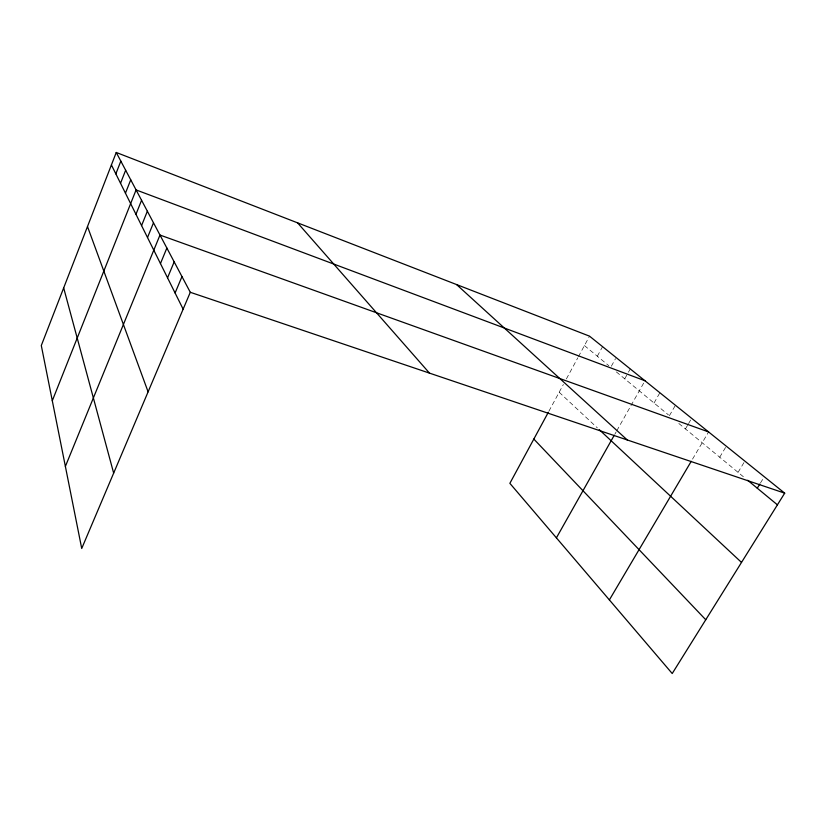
<?xml version="1.0" encoding="UTF-8"?>
<svg xmlns="http://www.w3.org/2000/svg" width="826" height="826" viewBox="0 0 826 826"><rect width="100%" height="100%" fill="white"/><g stroke="black" fill="none" stroke-linecap="round" stroke-linejoin="round"><path stroke-width="0.62" stroke-dasharray="4.13 3.1" d="M548.908 411.203L563.384 384.472M566.388 378.917L577.818 357.803M578.417 356.687L589.527 336.161M597.332 356.223L602.567 346.652M611.354 366.217L615.535 358.639M624.735 378.824L627.801 373.321M628.41 372.227L630.259 368.923M614.905 434.104L616.155 431.895M616.774 430.78L644.982 380.765M654.037 403.016L659.881 392.753M669.401 415.695L675.42 405.256M685.446 428.931L687.924 424.678M688.543 423.614L691.641 418.307M692.529 459.132L708.584 431.936M719.714 457.212L726.312 446.195M738.052 472.348L744.856 461.115M760.467 482.993L763.028 478.832M584.436 345.578L608.834 365.712M616.341 371.906L668.44 414.9M678.838 423.48L744.773 477.893M559.171 392.247L597.363 427.899"/><path stroke-width="1.24" d="M116.249 152.469L41.3 345.536L81.722 548.474L190.29 292.29L116.249 152.469L589.527 336.161L784.7 493.163L672.219 673.531L509.869 483.334L548.309 412.319M115.847 173.883L120.833 161.122M120.524 183.289L125.655 170.228M125.449 193.181L130.735 179.82M52.296 400.755L136.084 189.928L644.982 380.765M135.96 214.316L141.566 200.295M141.576 225.601L147.358 211.229M147.513 237.527L153.491 222.793M65.378 466.411L159.976 235.049L708.584 431.936M160.461 263.577L166.862 248.048M167.544 277.815L174.183 261.863M175.091 292.982L181.968 276.586M556.404 537.85L614.276 435.219M609.371 599.913L691.238 461.311M757.266 488.197L759.827 484.036M190.29 292.29L784.7 493.163M747.664 480.267L777.421 504.831M456.582 284.567L627.275 439.959M599.201 429.613L741.511 562.423M533.823 439.071L705.755 619.748M297.566 222.844L429.489 373.125M111.407 164.942L183.135 309.161M87.494 226.541L148.102 391.834M63.674 287.913L113.658 473.112"/></g></svg>
